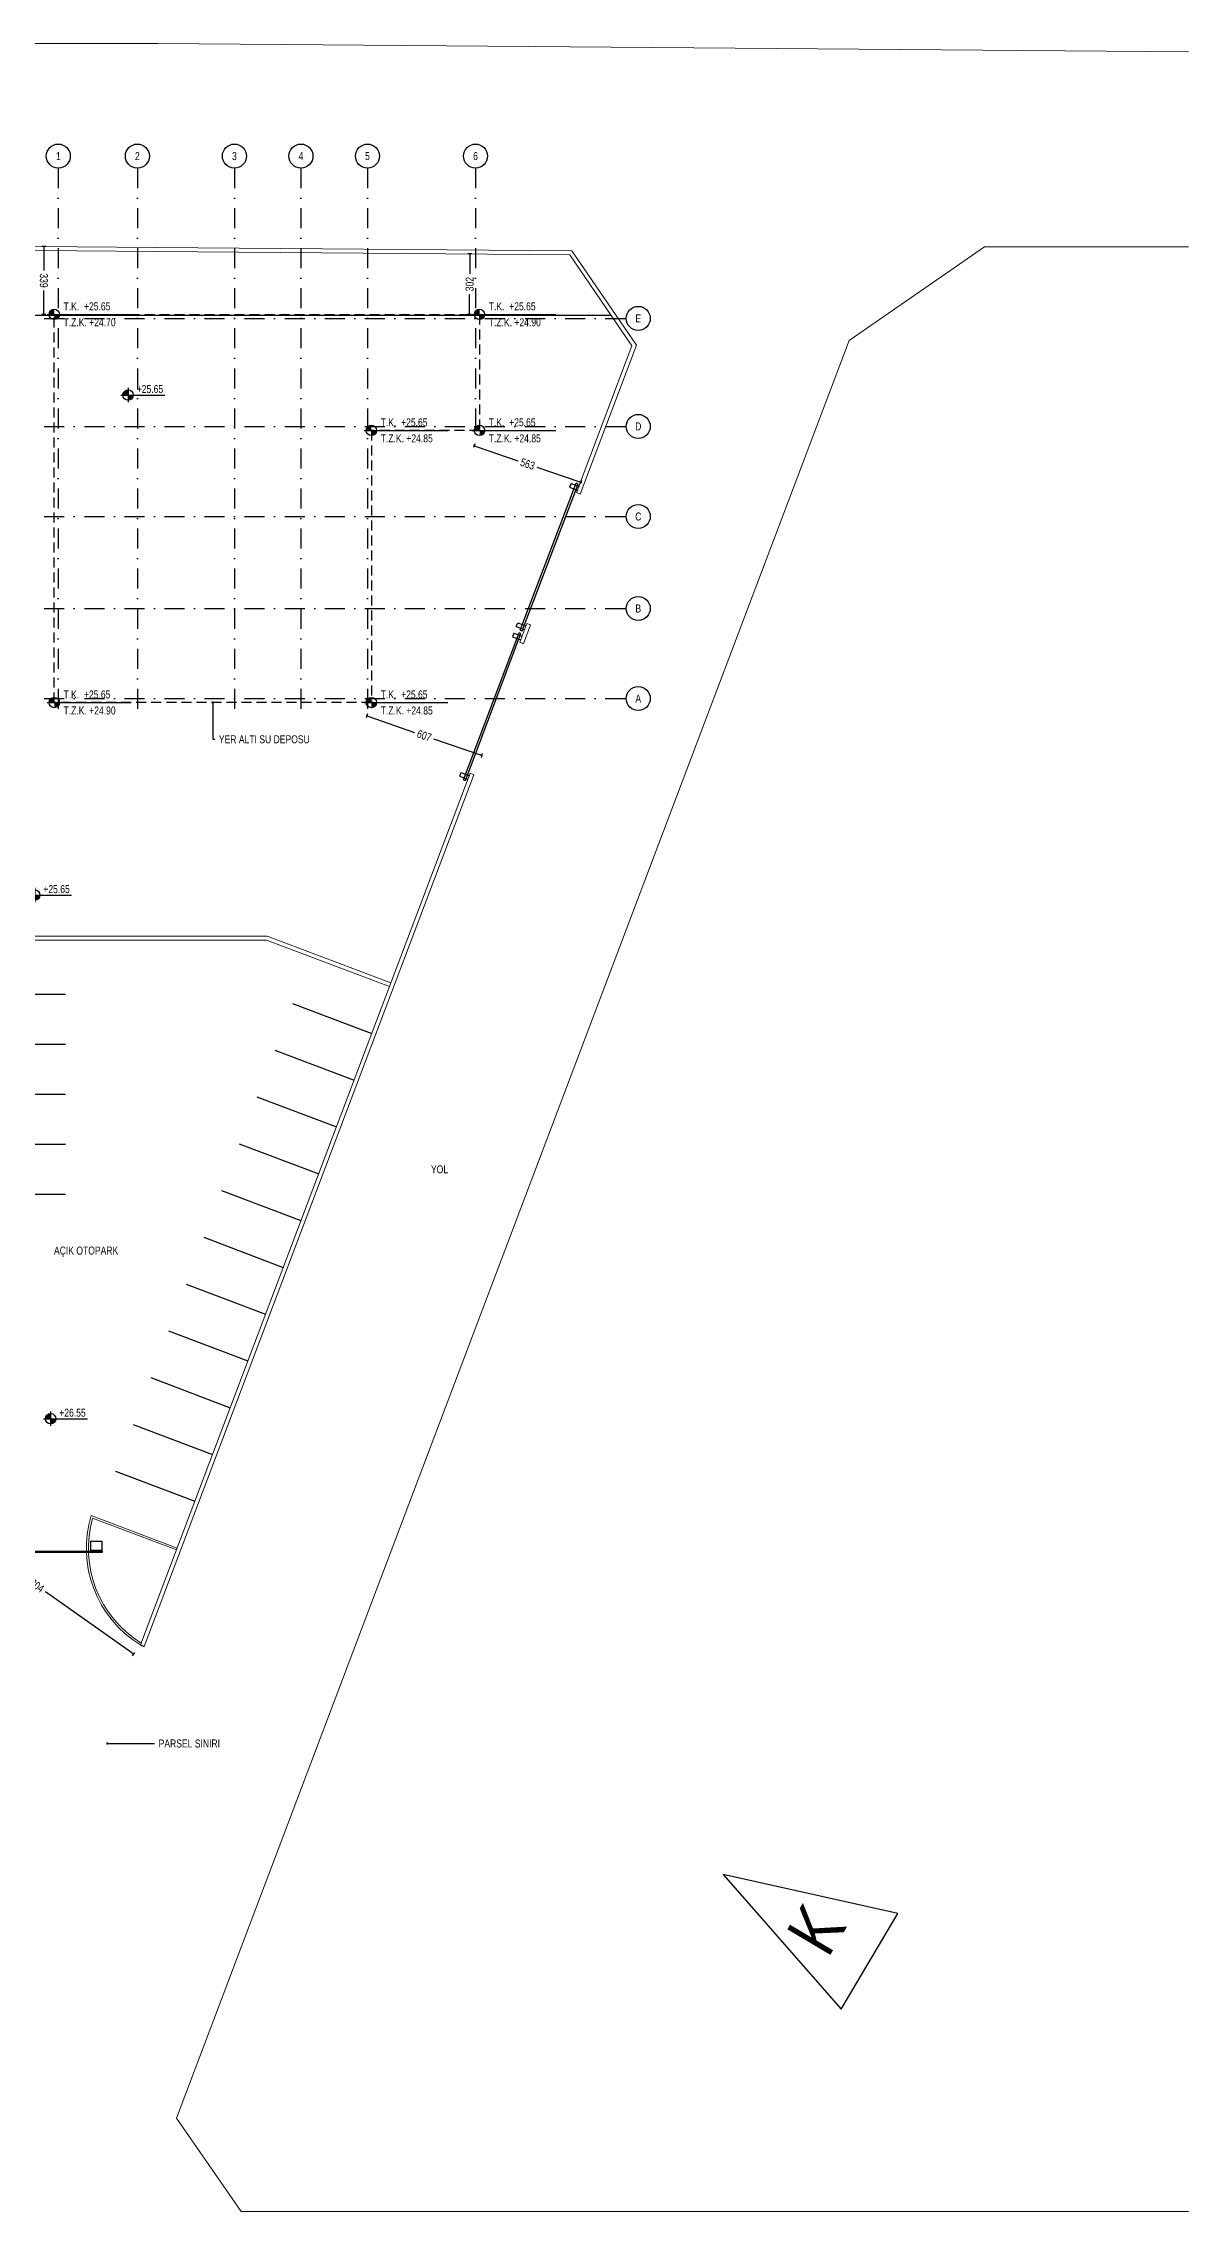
# Model space of a CAD drawing. Header units: centimetres. Extents: x 28733 to 98303, y -2883 to 8555.
# Drawn here: x 40504 to 43365, y 1438 to 6856 of the extents above; entities that cross this region are included whole.
import ezdxf
from ezdxf import colors
from ezdxf.entities.mleader import LeaderData, LeaderLine
from ezdxf.enums import TextEntityAlignment as Align
from ezdxf.math import Vec2, Vec3

# ---------------------------------------------------------------- set-up
doc = ezdxf.new("R2010")
doc.units = ezdxf.units.CM
doc.header["$LTSCALE"] = 100
doc.linetypes.add('DASHDOT2', pattern=[0.5, 0.25, -0.125, 0, -0.125])
doc.linetypes.add('HIDDEN2', pattern=[0.1875, 0.125, -0.0625])
for name, color, linetype in [('A-ANNO-DIMS', 187, 'Continuous'), ('A-ANNO-GRID', 155, 'DASHDOT2'), ('A-ANNO-NOTE', 1, 'Continuous'), ('A-ANNO-TEXT', 50, 'Continuous'), ('A-DOOR', 193, 'Continuous'), ('A-ELEV-01', 255, 'Continuous'), ('A-ELEV-03', 251, 'Continuous'), ('L-SITE-CURB', 33, 'Continuous'), ('S-CONC', 5, 'Continuous')]:
    doc.layers.add(name, color=color, linetype=linetype)
doc.styles.add('ANTET', font='ARIALN.TTF', dxfattribs={"height": 15})
doc.styles.add('Fields_100', font='act_simplex.shx', dxfattribs={"width": 0.8, "height": 20})
doc.styles.add('Fields_200', font='act_simplex.shx', dxfattribs={"width": 0.8, "height": 40})
doc.dimstyles.new('FIELDS_100', dxfattribs={"dimscale": 0, "dimtxt": 20, "dimasz": 5, "dimexe": 5, "dimexo": 5, "dimgap": 5, "dimtad": 0, "dimdec": 0, "dimzin": 0, "dimdsep": 46, "dimtxsty": 'Fields_100', "dimblk": 'DOT', "dimcen": 0.09, "dimclrt": 50, "dimadec": 0, "dimazin": 0, "dimtfac": 1, "dimtdec": 0, "dimtix": 1, "dimtofl": 0, "dimtmove": 1, "dimatfit": 3, "dimfxl": 5, "dimfxlon": 1, "dimtolj": 1, "dimtzin": 0, "dimarcsym": 0})

# ---------------------------------------------------------------- blocks, each defined once
blk = doc.blocks.new('Kot_plan')
h = blk.add_hatch(color=0)
h.paths.add_polyline_path([(0, 13, 0.414214), (-13, 0), (0, 0)])
h.paths.add_polyline_path([(13, 0), (0, 0), (0, -13, 0.414214)])
at = {"color": 0}
for p, q in [((-18, 0), (92, 0)), ((0, 18), (0, -18))]:
    blk.add_line(p, q, dxfattribs=at)
blk.add_circle((0, 0), 13, dxfattribs=at)
at = {"color": 0, "style": 'Fields_100', "width": 0.8}
blk.add_attdef('BITMISKOT', (21.6, 5), '', height=20, dxfattribs=at)
blk.add_attdef('KABAKOT', text='', height=20, dxfattribs=at).set_placement((21.6, -5), align=Align.TOP_LEFT)
blk = doc.blocks.new('_Dot')
at = {"color": 0, "linetype": 'ByBlock', "lineweight": -2}
blk.add_line((-0.5, 0), (-1, 0), dxfattribs=at)
at = {"color": 0, "linetype": 'ByBlock', "const_width": 0.5}
blk.add_lwpolyline([(-0.25, 0, 1), (0.25, 0, 1)], format="xyb", close=True, dxfattribs=at)
blk = doc.blocks.new('*D85')
at = {"layer": 'A-ANNO-DIMS', "color": 0, "lineweight": -2, "transparency": 16777216}
for p, q in [((40240.6, 3183.9), (40234.8, 3175.7)), ((40241.8, 3176.9), (40457, 3024.1)), ((40724.6, 2834.3), (40509.3, 2987)), ((40731.6, 2835.4), (40725.8, 2827.3))]:
    blk.add_line(p, q, dxfattribs=at)
at = {"layer": 'DEFPOINTS', "color": 0, "transparency": 16777216}
for p in [(40257.2, 3207.3), (40728.7, 2831.4), (40748.2, 2858.8)]:
    blk.add_point(p, dxfattribs=at)
at = {"layer": 'A-ANNO-DIMS', "color": 0, "lineweight": -2, "transparency": 16777216, "xscale": 5, "yscale": 5, "zscale": 5}
for p, rotation in [((40237.7, 3179.8), 144.6360139975789), ((40728.7, 2831.4), 324.6360139975788)]:
    blk.add_blockref('_Dot', p, dxfattribs=dict(at, rotation=rotation))
at = {"layer": 'A-ANNO-DIMS', "color": 50, "transparency": 16777216, "insert": (40483.2, 3005.6), "char_height": 20, "attachment_point": 5, "rotation": 324.636, "style": 'Fields_100'}
blk.add_mtext('\\A1;1204', dxfattribs=at)
blk = doc.blocks.new('*D86')
at = {"layer": 'A-ANNO-DIMS', "color": 0, "lineweight": -2, "transparency": 16777216}
for p, q in [((41313.8, 5180.6), (41310.5, 5171.2)), ((41316.9, 5174.3), (41431.5, 5134.7)), ((41594.4, 5078.4), (41479.8, 5118)), ((41600.7, 5081.5), (41597.5, 5072))]:
    blk.add_line(p, q, dxfattribs=at)
at = {"layer": 'DEFPOINTS', "color": 0, "transparency": 16777216}
for p in [(41323.7, 5209.2), (41610.6, 5110), (41599.1, 5076.8)]:
    blk.add_point(p, dxfattribs=at)
at = {"layer": 'A-ANNO-DIMS', "color": 0, "lineweight": -2, "transparency": 16777216, "xscale": 5, "yscale": 5, "zscale": 5}
for p, rotation in [((41312.2, 5175.9), 160.9374386066736), ((41599.1, 5076.8), 340.9374386066736)]:
    blk.add_blockref('_Dot', p, dxfattribs=dict(at, rotation=rotation))
at = {"layer": 'A-ANNO-DIMS', "color": 50, "transparency": 16777216, "insert": (41455.6, 5126.3), "char_height": 20, "attachment_point": 5, "rotation": 340.9374, "style": 'Fields_100'}
blk.add_mtext('\\A1;607', dxfattribs=at)
blk = doc.blocks.new('*D87')
at = {"layer": 'A-ANNO-DIMS', "color": 0, "lineweight": -2, "transparency": 16777216}
for p, q in [((41582.2, 5855.6), (41578.9, 5846.2)), ((41585.3, 5849.3), (41689.6, 5813.5)), ((41842.3, 5761.1), (41738, 5796.9)), ((41848.6, 5764.2), (41845.4, 5754.8))]:
    blk.add_line(p, q, dxfattribs=at)
at = {"layer": 'DEFPOINTS', "color": 0, "transparency": 16777216}
for p in [(41593.7, 5889.2), (41847, 5759.5), (41860.1, 5797.8)]:
    blk.add_point(p, dxfattribs=at)
at = {"layer": 'A-ANNO-DIMS', "color": 0, "lineweight": -2, "transparency": 16777216, "xscale": 5, "yscale": 5, "zscale": 5}
for p, rotation in [((41580.5, 5850.9), 161.0664403719976), ((41847, 5759.5), 341.0664403719976)]:
    blk.add_blockref('_Dot', p, dxfattribs=dict(at, rotation=rotation))
at = {"layer": 'A-ANNO-DIMS', "color": 50, "transparency": 16777216, "insert": (41713.8, 5805.2), "char_height": 20, "attachment_point": 5, "rotation": 341.0664, "style": 'Fields_100'}
blk.add_mtext('\\A1;563', dxfattribs=at)
blk = doc.blocks.new('*D88')
at = {"layer": 'A-ANNO-DIMS', "color": 0, "lineweight": -2, "transparency": 16777216}
for p, q in [((40509.9, 6348.5), (40499.9, 6348.5)), ((40504.9, 6343.5), (40505, 6289)), ((40505.1, 6184.1), (40505.1, 6238.6)), ((40510.1, 6179.1), (40500.1, 6179.1))]:
    blk.add_line(p, q, dxfattribs=at)
at = {"layer": 'DEFPOINTS', "color": 0, "transparency": 16777216}
for p in [(40504.9, 6348.5), (40531, 6348.5), (40531.2, 6179.2)]:
    blk.add_point(p, dxfattribs=at)
at = {"layer": 'A-ANNO-DIMS', "color": 0, "lineweight": -2, "transparency": 16777216, "xscale": 5, "yscale": 5, "zscale": 5}
for p, rotation in [((40504.9, 6348.5), 90.08396958295747), ((40505.1, 6179.1), 270.0839695829575)]:
    blk.add_blockref('_Dot', p, dxfattribs=dict(at, rotation=rotation))
at = {"layer": 'A-ANNO-DIMS', "color": 50, "transparency": 16777216, "insert": (40505, 6263.8), "char_height": 20, "attachment_point": 5, "rotation": 270.084, "style": 'Fields_100'}
blk.add_mtext('\\A1;339', dxfattribs=at)
blk = doc.blocks.new('*D84')
at = {"layer": 'A-ANNO-DIMS', "color": 0, "lineweight": -2, "transparency": 16777216}
for p, q in [((41574.8, 6330.1), (41564.8, 6330.2)), ((41569.7, 6325.2), (41569.4, 6280.3)), ((41573.5, 6179.3), (41563.5, 6179.4)), ((41568.6, 6184.4), (41568.9, 6229.2))]:
    blk.add_line(p, q, dxfattribs=at)
at = {"layer": 'DEFPOINTS', "color": 0, "transparency": 16777216}
for p in [(41569.8, 6330.2), (41594.9, 6330), (41593.7, 6179.2)]:
    blk.add_point(p, dxfattribs=at)
at = {"layer": 'A-ANNO-DIMS', "color": 0, "lineweight": -2, "transparency": 16777216, "xscale": 5, "yscale": 5, "zscale": 5}
for p, rotation in [((41569.8, 6330.2), 89.53832547014972), ((41568.5, 6179.4), 269.5383254701497)]:
    blk.add_blockref('_Dot', p, dxfattribs=dict(at, rotation=rotation))
at = {"layer": 'A-ANNO-DIMS', "color": 50, "transparency": 16777216, "insert": (41569.1, 6254.8), "char_height": 20, "attachment_point": 5, "rotation": 89.5383, "style": 'Fields_100'}
blk.add_mtext('\\A1;302', dxfattribs=at)

msp = doc.modelspace()

# ---------------------------------------------------------------- hatches: boundary and pattern name
at = {"layer": 'A-ANNO-DIMS'}
h = msp.add_hatch(color=256, dxfattribs=at)
h.paths.add_polyline_path([(40531.24, 6192.18, 0.4142136), (40518.24, 6179.18), (40531.24, 6179.18)])
h.paths.add_polyline_path([(40544.24, 6179.18), (40531.24, 6179.18), (40531.24, 6166.18, 0.4142136)])
h = msp.add_hatch(color=256, dxfattribs=at)
h.paths.add_polyline_path([(41593.67, 6192.18, 0.4142136), (41580.67, 6179.18), (41593.67, 6179.18)])
h.paths.add_polyline_path([(41606.67, 6179.18), (41593.67, 6179.18), (41593.67, 6166.18, 0.4142136)])
h = msp.add_hatch(color=256, dxfattribs=at)
h.paths.add_polyline_path([(41323.67, 5902.18, 0.4142136), (41310.67, 5889.18), (41323.67, 5889.18)])
h.paths.add_polyline_path([(41336.67, 5889.18), (41323.67, 5889.18), (41323.67, 5876.18, 0.4142136)])
h = msp.add_hatch(color=256, dxfattribs=at)
h.paths.add_polyline_path([(41593.67, 5902.18, 0.4142136), (41580.67, 5889.18), (41593.67, 5889.18)])
h.paths.add_polyline_path([(41606.67, 5889.18), (41593.67, 5889.18), (41593.67, 5876.18, 0.4142136)])
h = msp.add_hatch(color=256, dxfattribs=at)
h.paths.add_polyline_path([(40531.24, 5222.18, 0.4142136), (40518.24, 5209.18), (40531.24, 5209.18)])
h.paths.add_polyline_path([(40544.24, 5209.18), (40531.24, 5209.18), (40531.24, 5196.18, 0.4142136)])
h = msp.add_hatch(color=256, dxfattribs=at)
h.paths.add_polyline_path([(41323.67, 5222.18, 0.4142136), (41310.67, 5209.18), (41323.67, 5209.18)])
h.paths.add_polyline_path([(41336.67, 5209.18), (41323.67, 5209.18), (41323.67, 5196.18, 0.4142136)])

# ---------------------------------------------------------------- linework, layer by layer
for p, q in [((40513.24, 6179.18), (40722.09, 6179.18)), ((41575.67, 6179.18), (41784.52, 6179.18)), ((41305.67, 5889.18), (41514.52, 5889.18)), ((41575.67, 5889.18), (41784.52, 5889.18)), ((40513.24, 5209.18), (40722.09, 5209.18)), ((41305.67, 5209.18), (41514.52, 5209.18))]:
    msp.add_line(p, q, dxfattribs=at)
for centre in [(40531.24, 6179.18), (41593.67, 6179.18), (41323.67, 5889.18), (41593.67, 5889.18), (40531.24, 5209.18), (41323.67, 5209.18)]:
    msp.add_circle(centre, 13, dxfattribs=at)
at = {"layer": 'A-ANNO-GRID', "ltscale": 2}
for p, q in [((40541.24, 6544.8), (40541.24, 5184.18)), ((40738.74, 6544.8), (40738.74, 5184.18)), ((40981.24, 6544.8), (40981.24, 5184.18)), ((41147.49, 6544.8), (41147.49, 5184.18)), ((41313.74, 6544.8), (41313.74, 5184.18)), ((41583.74, 6544.8), (41583.74, 5864.18)), ((40506.24, 6169.18, 0), (41960.33, 6169.18, 0)), ((40506.24, 5899.18), (41960.33, 5899.18)), ((40506.24, 5674.18, 0), (41960.33, 5674.18, 0)), ((40506.24, 5444.18, 0), (41960.33, 5444.18, 0)), ((40506.24, 5219.18, 0), (41960.33, 5219.18, 0))]:
    msp.add_line(p, q, dxfattribs=at)
at = {"layer": 'A-ANNO-GRID', "linetype": 'Continuous', "ltscale": 10}
for centre in [(40541.24, 6574.8), (40738.74, 6574.8), (40981.24, 6574.8), (41147.49, 6574.8), (41313.74, 6574.8), (41583.74, 6574.8), (41990.33, 6169.18, 0), (41990.33, 5899.18), (41990.33, 5674.18, 0), (41990.33, 5444.18, 0), (41990.33, 5219.18, 0)]:
    msp.add_circle(centre, 30, dxfattribs=at)
at = {"layer": 'A-ANNO-NOTE', "color": 251, "true_color": 0x636466}
for p, q in [((40308.91, 4480.46), (40558.91, 4480.46)), ((41126.12, 4457.39), (41324.58, 4382.31)), ((40308.91, 4355.46), (40558.91, 4355.46)), ((41081.89, 4340.48), (41280.34, 4265.4)), ((40308.91, 4230.46), (40558.91, 4230.46)), ((41037.65, 4223.57), (41236.11, 4148.48)), ((40308.91, 4105.46), (40558.91, 4105.46)), ((40993.42, 4106.66), (41191.87, 4031.57)), ((40308.91, 3980.46), (40558.91, 3980.46)), ((40949.18, 3989.75), (41147.64, 3914.66)), ((40904.95, 3872.84), (41103.41, 3797.75)), ((40860.71, 3755.92), (41059.17, 3680.84)), ((40816.48, 3639.01), (41014.94, 3563.93)), ((40772.25, 3522.1), (40970.7, 3447.01)), ((40728.01, 3405.19), (40926.47, 3330.1)), ((40683.78, 3288.28), (40882.23, 3213.19))]:
    msp.add_line(p, q, dxfattribs=at)
at = {"layer": 'A-ANNO-TEXT'}
msp.add_lwpolyline([(42202.71, 2280.39), (42497.28, 1943.96), (42639.1, 2182.81)], close=True, dxfattribs=at)
at = {"layer": 'A-DOOR'}
for p, q in [((41695.28, 5390.37), (41835.38, 5756.98)), ((41699.96, 5388.6), (41840.05, 5755.21)), ((41822.37, 5756.56), (41818.83, 5747.2)), ((41818.83, 5747.2), (41839.42, 5739.41)), ((41822.37, 5756.56), (41842.96, 5748.76)), ((41840.05, 5755.21), (41835.38, 5756.98)), ((41553.73, 5016.25), (41692.61, 5383.31)), ((41558.41, 5014.48), (41697.29, 5381.54)), ((41679.61, 5382.89), (41676.07, 5373.53)), ((41676.07, 5373.53), (41696.66, 5365.74)), ((41679.61, 5382.89), (41700.2, 5375.1)), ((41685.67, 5398.91), (41689.21, 5408.26)), ((41685.67, 5398.91), (41706.26, 5391.12)), ((41689.21, 5408.26), (41709.8, 5400.47)), ((41697.29, 5381.54), (41692.61, 5383.31)), ((41695.28, 5390.37), (41699.96, 5388.6)), ((41544.12, 5024.79), (41547.66, 5034.15)), ((41544.12, 5024.79), (41564.71, 5017)), ((41547.66, 5034.15), (41568.25, 5026.36)), ((41553.73, 5016.25), (41558.41, 5014.48))]:
    msp.add_line(p, q, dxfattribs=at)
at = {"layer": 'A-ELEV-01'}
for points in [[(40622.52, 3113.52), (40650.26, 3113.52), (40650.26, 3090.51), (40622.52, 3090.51)], [(40329.16, 3088.17), (40650.87, 3088.17), (40650.87, 3084.93), (40329.16, 3084.93)]]:
    msp.add_lwpolyline(points, close=True, dxfattribs=at)
at = {"layer": 'A-ELEV-03'}
msp.add_line((30048.48, 6177.3), (41922.25, 6177.3), dxfattribs=at)
at = {"layer": 'L-SITE-CURB', "lineweight": 0}
for p, q in [((28732.83, 6855.73), (40789.97, 6856.45)), ((40789.97, 6856.45), (43365.5, 6835.52)), ((39552.65, 6346.48), (40785.75, 6336.47)), ((39552.68, 6356.48), (40785.83, 6346.46)), ((40785.83, 6346.46), (41824.44, 6338.1)), ((42517.33, 6114.24), (42855.79, 6348.06)), ((42855.79, 6348.06), (43365.5, 6348.06)), ((40785.75, 6336.47), (41819.14, 6328.14)), ((41819.14, 6328.14), (41974.69, 6100.58)), ((41824.44, 6338.1), (41985.89, 6101.92)), ((42517.33, 6114.24), (40836.5, 1671.78)), ((41974.69, 6100.58), (41835.93, 5733.85)), ((41985.89, 6101.92), (41845.29, 5730.31)), ((41570.53, 5032.37), (40746.36, 2854.08)), ((41579.88, 5028.83), (40755.72, 2850.54)), ((40357.2, 4615.45), (41061.6, 4615.45)), ((40367.2, 4625.45), (41063.43, 4625.45)), ((41061.6, 4615.45), (41368.81, 4499.22)), ((41063.43, 4625.45), (41372.35, 4508.57)), ((40623.35, 3177.49), (40838, 3096.28)), ((40626.64, 3170.9), (40836.23, 3091.6)), ((40836.5, 1671.78), (40998.03, 1437.96)), ((40998.03, 1437.96), (43365.5, 1437.96))]:
    msp.add_line(p, q, dxfattribs=at)
at = {"layer": 'L-SITE-CURB'}
msp.add_line((40746.36, 2854.08), (40755.72, 2850.54), dxfattribs=at)
at = {"layer": 'L-SITE-CURB', "lineweight": 0}
for points in [[(41835.93, 5733.85), (41845.29, 5730.31)], [(41721.43, 5402.95), (41703.74, 5356.19), (41694.38, 5359.73), (41712.08, 5406.49), (41721.43, 5402.95)], [(41570.53, 5032.37), (41579.88, 5028.83)]]:
    msp.add_lwpolyline(points, dxfattribs=at)
for radius, start, end in [(283.86, 163.27187, 238.37835), (278.86, 164.37429, 238.1805)]:
    msp.add_arc((40895.19, 3095.79), radius, start, end, dxfattribs=at)
at = {"layer": 'S-CONC', "linetype": 'HIDDEN2', "ltscale": 2}
msp.add_lwpolyline([(40531.24, 6179.18), (41593.67, 6179.18), (41593.67, 5889.18), (41323.67, 5889.18), (41323.67, 5209.18), (40531.24, 5209.18)], close=True, dxfattribs=at)

# ---------------------------------------------------------------- block references
at = {"layer": 'A-ANNO-DIMS'}
ref = msp.add_blockref('Kot_plan', (40715.64, 5977.67), dxfattribs=at)
ref.add_attrib('BITMISKOT', '+25.65', (40737.23, 5982.67), dxfattribs={"layer": 'A-ANNO-TEXT', "height": 20, "style": 'Fields_100', "width": 0.8})
ref = msp.add_blockref('Kot_plan', (40482.23, 4727.95), dxfattribs=at)
ref.add_attrib('BITMISKOT', '+25.65', (40503.82, 4732.95), dxfattribs={"layer": 'A-ANNO-TEXT', "height": 20, "style": 'Fields_100', "width": 0.8})
ref = msp.add_blockref('Kot_plan', (40522.12, 3419.5), dxfattribs=at)
ref.add_attrib('BITMISKOT', '+26.55', (40543.7, 3424.5), dxfattribs={"layer": 'A-ANNO-TEXT', "height": 20, "style": 'Fields_100', "width": 0.8})

# ---------------------------------------------------------------- texts
at = {"layer": 'A-ANNO-GRID', "color": 50, "style": 'Fields_100', "width": 0.8}
for s, p in [('1', (40541.24, 6574.8)), ('2', (40738.74, 6574.8)), ('3', (40981.24, 6574.8)), ('4', (41147.49, 6574.8)), ('5', (41313.74, 6574.8)), ('6', (41583.74, 6574.8)), ('E', (41990.33, 6169.18, 0)), ('D', (41990.33, 5899.18)), ('C', (41990.33, 5674.18, 0)), ('B', (41990.33, 5444.18, 0)), ('A', (41990.33, 5219.18, 0))]:
    msp.add_text(s, height=20, rotation=359.92667, dxfattribs=at).set_placement(p, align=Align.MIDDLE_CENTER)
at = {"layer": 'A-ANNO-TEXT', "char_height": 20}
for s, width, insert, attachment_point, style in [('T.K.  +25.65', 268.2461, (40554.24, 6199.18), 4, 'Fields_100'), ('T.K.  +25.65', 268.2461, (41616.67, 6199.18), 4, 'Fields_100'), ('T.Z.K. +24.70', 268.2461, (40554.24, 6159.18), 4, 'Fields_100'), ('T.Z.K. +24.90', 268.2461, (41616.67, 6159.18), 4, 'Fields_100'), ('T.K.  +25.65', 268.2461, (41346.67, 5909.18), 4, 'Fields_100'), ('T.K.  +25.65', 268.2461, (41616.67, 5909.18), 4, 'Fields_100'), ('T.Z.K. +24.85', 268.2461, (41346.67, 5869.18), 4, 'Fields_100'), ('T.Z.K. +24.85', 268.2461, (41616.67, 5869.18), 4, 'Fields_100'), ('T.K.  +25.65', 268.2461, (40554.24, 5229.18), 4, 'Fields_100'), ('T.K.  +25.65', 268.2461, (41346.67, 5229.18), 4, 'Fields_100'), ('T.Z.K. +24.90', 268.2461, (40554.24, 5189.18), 4, 'Fields_100'), ('T.Z.K. +24.85', 268.2461, (41346.67, 5189.18), 4, 'Fields_100'), ('YOL', 290.9769, (41493.9, 4042.57), 5, 'Fields_200'), ('AÇIK OTOPARK', 290.9769, (40610.7, 3836.62), 5, 'Fields_200')]:
    msp.add_mtext_dynamic_manual_height_columns(s, width=width, gutter_width=100, heights=[0], dxfattribs=dict(at, insert=insert, attachment_point=attachment_point, style=style))
at = {"layer": 'A-ANNO-TEXT', "insert": (42434.85, 2142.55), "char_height": 125, "attachment_point": 5, "rotation": 59.3, "style": 'ANTET'}
msp.add_mtext_dynamic_manual_height_columns('K', width=270.0547, gutter_width=500, heights=[0], dxfattribs=at)

# ---------------------------------------------------------------- dimensions: what is measured, and where the dimension line sits
at = {"layer": 'A-ANNO-DIMS'}
for p1, p2, distance, picture, middle in [((40531.24, 6179.18), (40530.99, 6348.53), 26.09, '*D88', (40505.02, 6263.82)), ((41593.67, 6179.18), (41594.89, 6329.96), 25.14, '*D84', (41569.14, 6254.77)), ((41593.67, 5889.18), (41860.12, 5797.78), -40.45, '*D87', (41713.77, 5805.21)), ((41323.67, 5209.18), (41610.6, 5110.03), -35.19, '*D86', (41455.64, 5126.34)), ((40257.2, 3207.29), (40748.17, 2858.84), -33.69, '*D85', (40483.18, 3005.59))]:
    dim = msp.add_aligned_dim(p1=p1, p2=p2, distance=distance, dimstyle='FIELDS_100', override={"dimscale": 1, "dimlfac": 2}, dxfattribs=at)
    dim.commit()
    dim.dimension.update_dxf_attribs({"geometry": picture, "text_midpoint": middle})

# ---------------------------------------------------------------- leaders
ml = msp.add_multileader_mtext('Standard', dxfattribs=at)
ml.set_content('YER ALTI SU DEPOSU', color=50, style='Fields_200')
ml.set_leader_properties(color=256)
ml.set_arrow_properties(name='DOT')
ml.build(insert=Vec2(0, 0))
ml.multileader.update_dxf_attribs({"dogleg_length": 10, "arrow_head_size": 6})
ctx = ml.context
ctx.base_point, ctx.char_height, ctx.arrow_head_size, ctx.landing_gap_size, ctx.plane_origin = Vec3(40932.46, 5117.34), 20, 6, 10, Vec3(40927.46, 5209.18)
notes = []
notes.append((ctx, [(0, (1, 1, 0), (40927.46, 5117.34), (1, 0), 5, [(0, [(40927.46, 5209.18)], 0, [])])]))
ctx.mtext.insert, ctx.mtext.flow_direction = Vec3(40942.46, 5127.34), 5
ml = msp.add_multileader_mtext('Standard', dxfattribs=at)
ml.set_content('PARSEL SINIRI', color=50, style='Fields_200')
ml.set_leader_properties(color=256)
ml.set_arrow_properties(name='DOT')
ml.build(insert=Vec2(0, 0))
ml.multileader.update_dxf_attribs({"dogleg_length": 10, "arrow_head_size": 6})
ctx = ml.context
ctx.base_point, ctx.char_height, ctx.arrow_head_size, ctx.landing_gap_size, ctx.plane_origin = Vec3(40781.91, 2607.83), 20, 6, 10, Vec3(40663.97, 2607.83)
notes.append((ctx, [(0, (1, 1, 0), (40776.91, 2607.83), (1, 0), 5, [(0, [(40663.97, 2607.83)], 0, [])])]))
ctx.mtext.insert, ctx.mtext.flow_direction = Vec3(40791.91, 2617.83), 5
for ctx, leaders in notes:
    for number, flags, end, landing, length, lines in leaders:
        leader = LeaderData()
        leader.index, (leader.has_last_leader_line, leader.has_dogleg_vector, leader.attachment_direction) = number, flags
        leader.last_leader_point, leader.dogleg_vector, leader.dogleg_length = Vec3(end), Vec3(landing), length
        for number, points, colour, breaks in lines:
            line = LeaderLine()
            line.index, line.vertices, line.color, line.breaks = number, Vec3.list(points), colors.encode_raw_color(colour), breaks
            leader.lines.append(line)
        ctx.leaders.append(leader)

doc.saveas('drawing.dxf')
